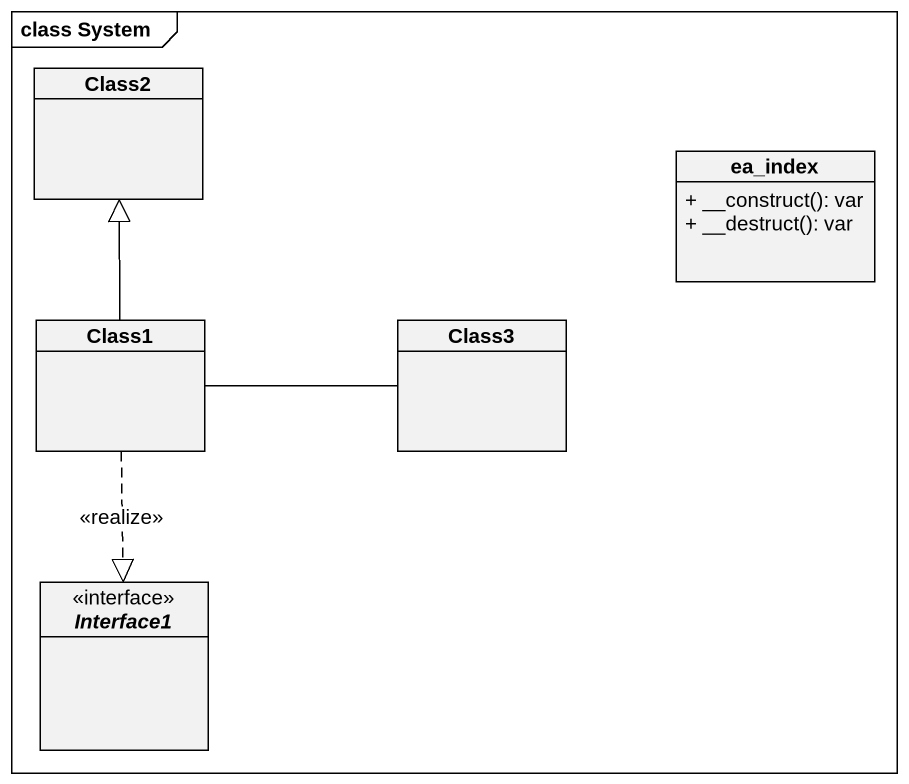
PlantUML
@startuml
mainframe class System
hide circle
hide empty members
skinparam classAttributeIconSize 0
class Class2
class ea_index {
  + __construct(): var
  + __destruct(): var
}
class Class1
class Class3
interface Interface1 <<interface>>
Class1 -up-|> Class2
Class1 -right- Class3
Class1 ..|> Interface1 : <<realize>>
@enduml
